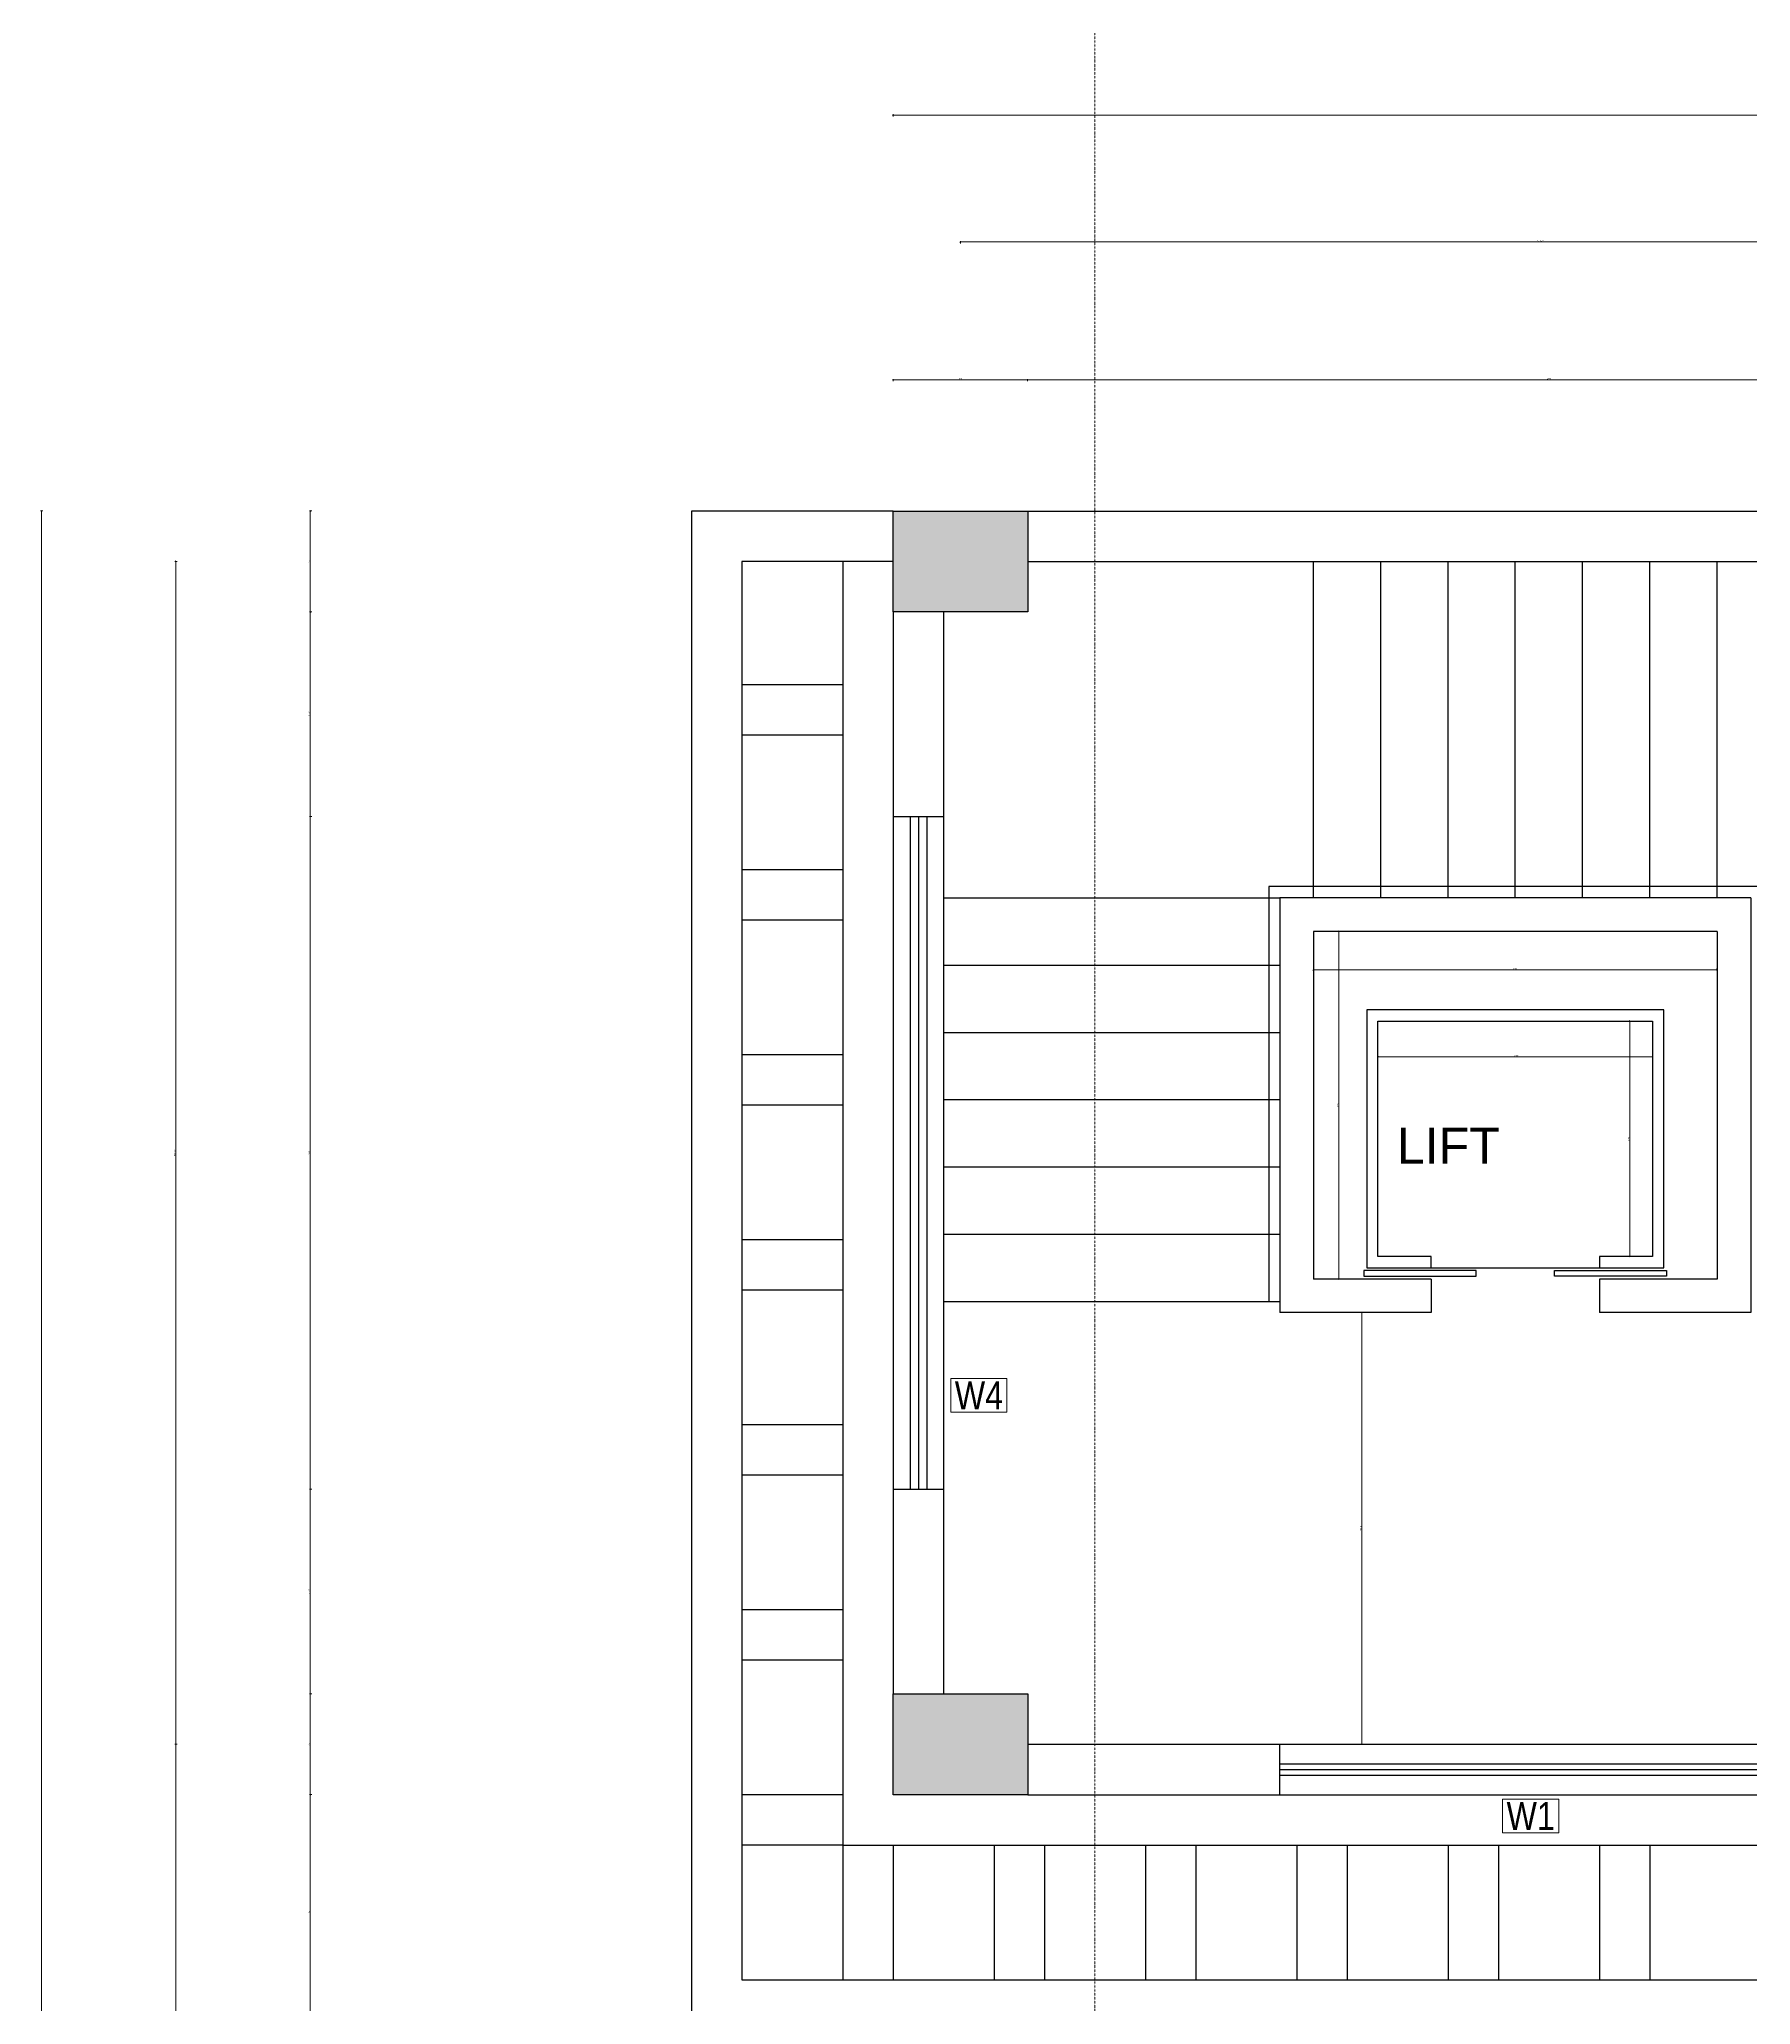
# Model space of a CAD drawing. Header units: inches. Extents: x -301229 to 1083107, y -854236 to 21026.
# Drawn here: x -192064 to -182904, y -468100 to -457582 of the extents above; entities that cross this region are included whole.
import ezdxf

# ---------------------------------------------------------------- set-up
doc = ezdxf.new("R2010")
doc.units = ezdxf.units.IN
doc.header["$MEASUREMENT"] = 0
doc.linetypes.add('ACAD_ISO12W100', pattern=[21, 12, -3, 0, -3, 0, -3])
for name, color, linetype, lineweight in [('dimension', 25, 'Continuous', 20), ('DOOR PLAN', 241, 'Continuous', 25), ('Text', 2, 'Continuous', 20), ('wall', 10, 'Continuous', 30)]:
    doc.layers.add(name, color=color, linetype=linetype, lineweight=lineweight)
doc.styles.add('7 INCH', font='times.ttf', dxfattribs={"height": 7})
doc.styles.add('arial.', font='arial.ttf')
doc.dimstyles.new('Copy of Standard', dxfattribs={"dimtxt": 8, "dimasz": 5, "dimexe": 4, "dimexo": 0.0625, "dimgap": 1.5, "dimtad": 1, "dimdec": 1, "dimzin": 0, "dimdsep": 46, "dimlunit": 4, "dimtxsty": 'Standard', "dimblk": 'OBLIQUE', "dimcen": 0.09, "dimclrd": 1, "dimclre": 1, "dimclrt": 3, "dimadec": 0, "dimazin": 0, "dimtfac": 1, "dimtdec": 1, "dimtix": 1, "dimtofl": 0, "dimtmove": 1, "dimatfit": 3, "dimfxl": 8, "dimfxlon": 1, "dimtolj": 1, "dimtzin": 0, "dimlwd": 15, "dimlwe": 15, "dimarcsym": 0})

# ---------------------------------------------------------------- blocks, each defined once
blk = doc.blocks.new('_Oblique')
at = {"color": 0, "linetype": 'ByBlock', "lineweight": -2}
blk.add_line((-0.5, -0.5), (0.5, 0.5), dxfattribs=at)
blk = doc.blocks.new('*D1356')
at = {"layer": 'Defpoints', "color": 0, "transparency": 16777216}
for p in [(-185244, -462494), (-183084, -462494), (-183084, -462562)]:
    blk.add_point(p, dxfattribs=at)
at = {"layer": 'wall', "color": 1, "lineweight": 15, "transparency": 16777216}
for p, q in [((-185244, -462554), (-185244, -462566)), ((-185244, -462562), (-183084, -462562)), ((-183084, -462554), (-183084, -462566))]:
    blk.add_line(p, q, dxfattribs=at)
at = {"layer": 'wall', "color": 1, "lineweight": 15, "transparency": 16777216, "xscale": 5, "yscale": 5, "zscale": 5, "rotation": 180}
blk.add_blockref('_Oblique', (-185244, -462562), dxfattribs=at)
at = {"layer": 'wall', "color": 1, "lineweight": 15, "transparency": 16777216, "xscale": 5, "yscale": 5, "zscale": 5}
blk.add_blockref('_Oblique', (-183084, -462562), dxfattribs=at)
at = {"layer": 'wall', "color": 3, "transparency": 16777216, "insert": (-184164, -462556), "char_height": 8, "attachment_point": 5}
blk.add_mtext("\\A1;180'", dxfattribs=at)
blk = doc.blocks.new('*D1357')
at = {"layer": 'Defpoints', "color": 0, "transparency": 16777216}
for p in [(-185108, -462356), (-185108, -462356), (-185108, -464216)]:
    blk.add_point(p, dxfattribs=at)
at = {"layer": 'wall', "color": 1, "lineweight": 15, "transparency": 16777216}
for p, q in [((-185108, -462356), (-185112, -462356)), ((-185108, -464216), (-185108, -462356)), ((-185108, -464216), (-185104, -464216))]:
    blk.add_line(p, q, dxfattribs=at)
at = {"layer": 'wall', "color": 1, "lineweight": 15, "transparency": 16777216, "xscale": 5, "yscale": 5, "zscale": 5}
for p, rotation in [((-185108, -462356), 90), ((-185108, -464216), 270)]:
    blk.add_blockref('_Oblique', p, dxfattribs=dict(at, rotation=rotation))
at = {"layer": 'wall', "color": 3, "transparency": 16777216, "insert": (-185113, -463286), "char_height": 8, "attachment_point": 5, "rotation": 90}
blk.add_mtext("\\A1;155'", dxfattribs=at)
blk = doc.blocks.new('*D1358')
at = {"layer": 'Defpoints', "color": 0, "transparency": 16777216}
for p in [(-184899, -463071), (-183429, -463027), (-183429, -463071)]:
    blk.add_point(p, dxfattribs=at)
at = {"layer": 'wall', "color": 1, "lineweight": 15, "transparency": 16777216}
for p, q in [((-184899, -463035), (-184899, -463023)), ((-183429, -463035), (-183429, -463023)), ((-184899, -463027), (-183429, -463027))]:
    blk.add_line(p, q, dxfattribs=at)
at = {"layer": 'wall', "color": 1, "lineweight": 15, "transparency": 16777216, "xscale": 5, "yscale": 5, "zscale": 5, "rotation": 180}
blk.add_blockref('_Oblique', (-184899, -463027), dxfattribs=at)
at = {"layer": 'wall', "color": 1, "lineweight": 15, "transparency": 16777216, "xscale": 5, "yscale": 5, "zscale": 5}
blk.add_blockref('_Oblique', (-183429, -463027), dxfattribs=at)
at = {"layer": 'wall', "color": 3, "transparency": 16777216, "insert": (-184164, -463021), "char_height": 8, "attachment_point": 5}
blk.add_mtext('\\A1;122\'-6"', dxfattribs=at)
blk = doc.blocks.new('*D1359')
at = {"layer": 'Defpoints', "color": 0, "transparency": 16777216}
for p in [(-183646, -462836), (-183714, -464096), (-183551, -464096)]:
    blk.add_point(p, dxfattribs=at)
at = {"layer": 'wall', "color": 1, "lineweight": 15, "transparency": 16777216}
for p, q in [((-183559, -462836), (-183547, -462836)), ((-183551, -462836), (-183551, -464096)), ((-183559, -464096), (-183547, -464096))]:
    blk.add_line(p, q, dxfattribs=at)
at = {"layer": 'wall', "color": 1, "lineweight": 15, "transparency": 16777216, "xscale": 5, "yscale": 5, "zscale": 5}
for p, rotation in [((-183551, -462836), 90), ((-183551, -464096), 270)]:
    blk.add_blockref('_Oblique', p, dxfattribs=dict(at, rotation=rotation))
at = {"layer": 'wall', "color": 3, "transparency": 16777216, "insert": (-183556, -463466), "char_height": 8, "attachment_point": 5, "rotation": 90}
blk.add_mtext("\\A1;105'", dxfattribs=at)
blk = doc.blocks.new('*D1360')
at = {"layer": 'Defpoints', "color": 0, "transparency": 16777216}
for p in [(-184801, -464396), (-184985, -466706), (-184801, -466706)]:
    blk.add_point(p, dxfattribs=at)
at = {"layer": 'wall', "color": 1, "lineweight": 15, "transparency": 16777216}
for p, q in [((-184977, -464396), (-184989, -464396)), ((-184985, -464396), (-184985, -466706)), ((-184977, -466706), (-184989, -466706))]:
    blk.add_line(p, q, dxfattribs=at)
at = {"layer": 'wall', "color": 1, "lineweight": 15, "transparency": 16777216, "xscale": 5, "yscale": 5, "zscale": 5}
for p, rotation in [((-184985, -464396), 90), ((-184985, -466706), 270)]:
    blk.add_blockref('_Oblique', p, dxfattribs=dict(at, rotation=rotation))
at = {"layer": 'wall', "color": 3, "transparency": 16777216, "insert": (-184990, -465551), "char_height": 8, "attachment_point": 5, "rotation": 90}
blk.add_mtext('\\A1;192\'-6"', dxfattribs=at)
blk = doc.blocks.new('*D1306')
at = {"layer": 'Defpoints', "color": 0, "transparency": 16777216}
for p in [(-187494, -460106), (-190614, -460646), (-187494, -460646)]:
    blk.add_point(p, dxfattribs=at)
at = {"layer": 'wall', "color": 1, "lineweight": 15, "transparency": 16777216}
for p, q in [((-190606, -460106), (-190618, -460106)), ((-190614, -460106), (-190614, -460646)), ((-190606, -460646), (-190618, -460646))]:
    blk.add_line(p, q, dxfattribs=at)
at = {"layer": 'wall', "color": 1, "lineweight": 15, "transparency": 16777216, "xscale": 5, "yscale": 5, "zscale": 5}
for p, rotation in [((-190614, -460106), 90), ((-190614, -460646), 270)]:
    blk.add_blockref('_Oblique', p, dxfattribs=dict(at, rotation=rotation))
at = {"layer": 'wall', "color": 3, "transparency": 16777216, "insert": (-190619, -460376), "char_height": 8, "attachment_point": 5, "rotation": 90}
blk.add_mtext("\\A1;45'", dxfattribs=at)
blk = doc.blocks.new('*D1307')
at = {"layer": 'Defpoints', "color": 0, "transparency": 16777216}
for p in [(-187494, -460376), (-191334, -466706), (-187494, -466706)]:
    blk.add_point(p, dxfattribs=at)
at = {"layer": 'wall', "color": 1, "lineweight": 15, "transparency": 16777216}
for p, q in [((-191326, -460376), (-191338, -460376)), ((-191334, -460376), (-191334, -466706)), ((-191326, -466706), (-191338, -466706))]:
    blk.add_line(p, q, dxfattribs=at)
at = {"layer": 'wall', "color": 1, "lineweight": 15, "transparency": 16777216, "xscale": 5, "yscale": 5, "zscale": 5}
for p, rotation in [((-191334, -460376), 90), ((-191334, -466706), 270)]:
    blk.add_blockref('_Oblique', p, dxfattribs=dict(at, rotation=rotation))
at = {"layer": 'wall', "color": 3, "transparency": 16777216, "insert": (-191339, -463541), "char_height": 8, "attachment_point": 5, "rotation": 90}
blk.add_mtext('\\A1;527\'-6"', dxfattribs=at)
blk = doc.blocks.new('*D1328')
at = {"layer": 'Defpoints', "color": 0, "transparency": 16777216}
for p in [(-187494, -460646), (-190614, -461741), (-187494, -461741)]:
    blk.add_point(p, dxfattribs=at)
at = {"layer": 'wall', "color": 1, "lineweight": 15, "transparency": 16777216}
for p, q in [((-190606, -460646), (-190618, -460646)), ((-190614, -460646), (-190614, -461741)), ((-190606, -461741), (-190618, -461741))]:
    blk.add_line(p, q, dxfattribs=at)
at = {"layer": 'wall', "color": 1, "lineweight": 15, "transparency": 16777216, "xscale": 5, "yscale": 5, "zscale": 5}
for p, rotation in [((-190614, -460646), 90), ((-190614, -461741), 270)]:
    blk.add_blockref('_Oblique', p, dxfattribs=dict(at, rotation=rotation))
at = {"layer": 'wall', "color": 3, "transparency": 16777216, "insert": (-190619, -461194), "char_height": 8, "attachment_point": 5, "rotation": 90}
blk.add_mtext('\\A1;91\'-3"', dxfattribs=at)
blk = doc.blocks.new('*D1329')
at = {"layer": 'Defpoints', "color": 0, "transparency": 16777216}
for p in [(-187494, -461741), (-190614, -465341), (-187494, -465341)]:
    blk.add_point(p, dxfattribs=at)
at = {"layer": 'wall', "color": 1, "lineweight": 15, "transparency": 16777216}
for p, q in [((-190606, -461741), (-190618, -461741)), ((-190614, -461741), (-190614, -465341)), ((-190606, -465341), (-190618, -465341))]:
    blk.add_line(p, q, dxfattribs=at)
at = {"layer": 'wall', "color": 1, "lineweight": 15, "transparency": 16777216, "xscale": 5, "yscale": 5, "zscale": 5}
for p, rotation in [((-190614, -461741), 90), ((-190614, -465341), 270)]:
    blk.add_blockref('_Oblique', p, dxfattribs=dict(at, rotation=rotation))
at = {"layer": 'wall', "color": 3, "transparency": 16777216, "insert": (-190619, -463541), "char_height": 8, "attachment_point": 5, "rotation": 90}
blk.add_mtext("\\A1;300'", dxfattribs=at)
blk = doc.blocks.new('*D1330')
at = {"layer": 'Defpoints', "color": 0, "transparency": 16777216}
for p in [(-187494, -465341), (-190614, -466436), (-187494, -466436)]:
    blk.add_point(p, dxfattribs=at)
at = {"layer": 'wall', "color": 1, "lineweight": 15, "transparency": 16777216}
for p, q in [((-190606, -465341), (-190618, -465341)), ((-190614, -465341), (-190614, -466436)), ((-190606, -466436), (-190618, -466436))]:
    blk.add_line(p, q, dxfattribs=at)
at = {"layer": 'wall', "color": 1, "lineweight": 15, "transparency": 16777216, "xscale": 5, "yscale": 5, "zscale": 5}
for p, rotation in [((-190614, -465341), 90), ((-190614, -466436), 270)]:
    blk.add_blockref('_Oblique', p, dxfattribs=dict(at, rotation=rotation))
at = {"layer": 'wall', "color": 3, "transparency": 16777216, "insert": (-190619, -465889), "char_height": 8, "attachment_point": 5, "rotation": 90}
blk.add_mtext('\\A1;91\'-3"', dxfattribs=at)
blk = doc.blocks.new('*D1331')
at = {"layer": 'Defpoints', "color": 0, "transparency": 16777216}
for p in [(-187494, -466436), (-190614, -466976), (-187494, -466976)]:
    blk.add_point(p, dxfattribs=at)
at = {"layer": 'wall', "color": 1, "lineweight": 15, "transparency": 16777216}
for p, q in [((-190606, -466436), (-190618, -466436)), ((-190614, -466436), (-190614, -466976)), ((-190606, -466976), (-190618, -466976))]:
    blk.add_line(p, q, dxfattribs=at)
at = {"layer": 'wall', "color": 1, "lineweight": 15, "transparency": 16777216, "xscale": 5, "yscale": 5, "zscale": 5}
for p, rotation in [((-190614, -466436), 90), ((-190614, -466976), 270)]:
    blk.add_blockref('_Oblique', p, dxfattribs=dict(at, rotation=rotation))
at = {"layer": 'wall', "color": 3, "transparency": 16777216, "insert": (-190619, -466706), "char_height": 8, "attachment_point": 5, "rotation": 90}
blk.add_mtext("\\A1;45'", dxfattribs=at)
blk = doc.blocks.new('*D1332')
at = {"layer": 'Defpoints', "color": 0, "transparency": 16777216}
for p in [(-187494, -466976), (-190614, -468236), (-188574, -468236)]:
    blk.add_point(p, dxfattribs=at)
at = {"layer": 'wall', "color": 1, "lineweight": 15, "transparency": 16777216}
for p, q in [((-190606, -466976), (-190618, -466976)), ((-190614, -466976), (-190614, -468236)), ((-190606, -468236), (-190618, -468236))]:
    blk.add_line(p, q, dxfattribs=at)
at = {"layer": 'wall', "color": 1, "lineweight": 15, "transparency": 16777216, "xscale": 5, "yscale": 5, "zscale": 5}
for p, rotation in [((-190614, -466976), 90), ((-190614, -468236), 270)]:
    blk.add_blockref('_Oblique', p, dxfattribs=dict(at, rotation=rotation))
at = {"layer": 'wall', "color": 3, "transparency": 16777216, "insert": (-190619, -467606), "char_height": 8, "attachment_point": 5, "rotation": 90}
blk.add_mtext("\\A1;105'", dxfattribs=at)
blk = doc.blocks.new('*D1337')
at = {"layer": 'Defpoints', "color": 0, "transparency": 16777216}
for p in [(-187494, -466706), (-191334, -473729), (-177984, -473729)]:
    blk.add_point(p, dxfattribs=at)
at = {"layer": 'wall', "color": 1, "lineweight": 15, "transparency": 16777216}
for p, q in [((-191326, -466706), (-191338, -466706)), ((-191334, -466706), (-191334, -473729)), ((-191326, -473729), (-191338, -473729))]:
    blk.add_line(p, q, dxfattribs=at)
at = {"layer": 'wall', "color": 1, "lineweight": 15, "transparency": 16777216, "xscale": 5, "yscale": 5, "zscale": 5}
for p, rotation in [((-191334, -466706), 90), ((-191334, -473729), 270)]:
    blk.add_blockref('_Oblique', p, dxfattribs=dict(at, rotation=rotation))
at = {"layer": 'wall', "color": 3, "transparency": 16777216, "insert": (-191344, -470218), "char_height": 8, "attachment_point": 5, "rotation": 90}
blk.add_mtext('\\A1;585\'-2{\\H1x;\\S1/2;}"', dxfattribs=at)
blk = doc.blocks.new('*D1339')
at = {"layer": 'Defpoints', "color": 0, "transparency": 16777216}
for p in [(-186774, -459404), (-187494, -460106), (-186774, -460106)]:
    blk.add_point(p, dxfattribs=at)
at = {"layer": 'wall', "color": 1, "lineweight": 15, "transparency": 16777216}
for p, q in [((-187494, -459412), (-187494, -459400)), ((-187494, -459404), (-186774, -459404)), ((-186774, -459412), (-186774, -459400))]:
    blk.add_line(p, q, dxfattribs=at)
at = {"layer": 'wall', "color": 1, "lineweight": 15, "transparency": 16777216, "xscale": 5, "yscale": 5, "zscale": 5, "rotation": 180}
blk.add_blockref('_Oblique', (-187494, -459404), dxfattribs=at)
at = {"layer": 'wall', "color": 1, "lineweight": 15, "transparency": 16777216, "xscale": 5, "yscale": 5, "zscale": 5}
blk.add_blockref('_Oblique', (-186774, -459404), dxfattribs=at)
at = {"layer": 'wall', "color": 3, "transparency": 16777216, "insert": (-187134, -459399), "char_height": 8, "attachment_point": 5}
blk.add_mtext("\\A1;60'", dxfattribs=at)
blk = doc.blocks.new('*D1340')
at = {"layer": 'Defpoints', "color": 0, "transparency": 16777216}
for p in [(-180924, -458666), (-187134, -460106), (-180924, -460106)]:
    blk.add_point(p, dxfattribs=at)
at = {"layer": 'wall', "color": 1, "lineweight": 15, "transparency": 16777216}
for p, q in [((-187134, -458674), (-187134, -458662)), ((-187134, -458666), (-180924, -458666)), ((-180924, -458674), (-180924, -458662))]:
    blk.add_line(p, q, dxfattribs=at)
at = {"layer": 'wall', "color": 1, "lineweight": 15, "transparency": 16777216, "xscale": 5, "yscale": 5, "zscale": 5, "rotation": 180}
blk.add_blockref('_Oblique', (-187134, -458666), dxfattribs=at)
at = {"layer": 'wall', "color": 1, "lineweight": 15, "transparency": 16777216, "xscale": 5, "yscale": 5, "zscale": 5}
blk.add_blockref('_Oblique', (-180924, -458666), dxfattribs=at)
at = {"layer": 'wall', "color": 3, "transparency": 16777216, "insert": (-184029, -458661), "char_height": 8, "attachment_point": 5}
blk.add_mtext('\\A1;517\'-6"', dxfattribs=at)
blk = doc.blocks.new('*D1344')
at = {"layer": 'Defpoints', "color": 0, "transparency": 16777216}
for p in [(-181194, -459404), (-186774, -460106), (-181194, -460106)]:
    blk.add_point(p, dxfattribs=at)
at = {"layer": 'wall', "color": 1, "lineweight": 15, "transparency": 16777216}
for p, q in [((-186774, -459412), (-186774, -459400)), ((-186774, -459404), (-181194, -459404)), ((-181194, -459412), (-181194, -459400))]:
    blk.add_line(p, q, dxfattribs=at)
at = {"layer": 'wall', "color": 1, "lineweight": 15, "transparency": 16777216, "xscale": 5, "yscale": 5, "zscale": 5, "rotation": 180}
blk.add_blockref('_Oblique', (-186774, -459404), dxfattribs=at)
at = {"layer": 'wall', "color": 1, "lineweight": 15, "transparency": 16777216, "xscale": 5, "yscale": 5, "zscale": 5}
blk.add_blockref('_Oblique', (-181194, -459404), dxfattribs=at)
at = {"layer": 'wall', "color": 3, "transparency": 16777216, "insert": (-183984, -459399), "char_height": 8, "attachment_point": 5}
blk.add_mtext("\\A1;465'", dxfattribs=at)
blk = doc.blocks.new('*D1352')
at = {"layer": 'Defpoints', "color": 0, "transparency": 16777216}
for p in [(-165204, -457987), (-187494, -459404), (-165204, -459404)]:
    blk.add_point(p, dxfattribs=at)
at = {"layer": 'wall', "color": 1, "lineweight": 15, "transparency": 16777216}
for p, q in [((-187494, -457995), (-187494, -457983)), ((-187494, -457987), (-165204, -457987)), ((-165204, -457995), (-165204, -457983))]:
    blk.add_line(p, q, dxfattribs=at)
at = {"layer": 'wall', "color": 1, "lineweight": 15, "transparency": 16777216, "xscale": 5, "yscale": 5, "zscale": 5, "rotation": 180}
blk.add_blockref('_Oblique', (-187494, -457987), dxfattribs=at)
at = {"layer": 'wall', "color": 1, "lineweight": 15, "transparency": 16777216, "xscale": 5, "yscale": 5, "zscale": 5}
blk.add_blockref('_Oblique', (-165204, -457987), dxfattribs=at)
at = {"layer": 'wall', "color": 3, "transparency": 16777216, "insert": (-176349, -457982), "char_height": 8, "attachment_point": 5}
blk.add_mtext('\\A1;1857\'-6"', dxfattribs=at)
blk = doc.blocks.new('*D1353')
at = {"layer": 'Defpoints', "color": 0, "transparency": 16777216}
for p in [(-190614, -460106), (-192053, -480085), (-190614, -480085)]:
    blk.add_point(p, dxfattribs=at)
at = {"layer": 'wall', "color": 1, "lineweight": 15, "transparency": 16777216}
for p, q in [((-192045, -460106), (-192057, -460106)), ((-192053, -460106), (-192053, -480085)), ((-192045, -480085), (-192057, -480085))]:
    blk.add_line(p, q, dxfattribs=at)
at = {"layer": 'wall', "color": 1, "lineweight": 15, "transparency": 16777216, "xscale": 5, "yscale": 5, "zscale": 5}
for p, rotation in [((-192053, -460106), 90), ((-192053, -480085), 270)]:
    blk.add_blockref('_Oblique', p, dxfattribs=dict(at, rotation=rotation))
at = {"layer": 'wall', "color": 3, "transparency": 16777216, "insert": (-192059, -470095), "char_height": 8, "attachment_point": 5, "rotation": 90}
blk.add_mtext('\\A1;1664\'-10"', dxfattribs=at)
blk = doc.blocks.new('*D1354')
at = {"layer": 'Defpoints', "color": 0, "transparency": 16777216}
for p in [(-187494, -466976), (-179424, -481778), (-187494, -483217)]:
    blk.add_point(p, dxfattribs=at)
at = {"layer": 'wall', "color": 1, "lineweight": 15, "transparency": 16777216}
for p, q in [((-187494, -483209), (-187494, -483221)), ((-179424, -483217), (-187494, -483217)), ((-179424, -483209), (-179424, -483221))]:
    blk.add_line(p, q, dxfattribs=at)
at = {"layer": 'wall', "color": 1, "lineweight": 15, "transparency": 16777216, "xscale": 5, "yscale": 5, "zscale": 5, "rotation": 180}
blk.add_blockref('_Oblique', (-187494, -483217), dxfattribs=at)
at = {"layer": 'wall', "color": 1, "lineweight": 15, "transparency": 16777216, "xscale": 5, "yscale": 5, "zscale": 5}
blk.add_blockref('_Oblique', (-179424, -483217), dxfattribs=at)
at = {"layer": 'wall', "color": 3, "transparency": 16777216, "insert": (-183459, -483212), "char_height": 8, "attachment_point": 5}
blk.add_mtext('\\A1;672\'-6"', dxfattribs=at)

msp = doc.modelspace()

# ---------------------------------------------------------------- hatches: boundary and pattern name
at = {"layer": 'wall'}
for points in [[(-186773.54, -460646.42), (-186773.54, -460106.42), (-187493.54, -460106.42), (-187493.54, -460646.42)], [(-186773.54, -466976.42), (-186773.54, -466436.42), (-187493.54, -466436.42), (-187493.54, -466976.42)]]:
    msp.add_hatch(color=2, dxfattribs=at).paths.add_polyline_path(points)

# ---------------------------------------------------------------- linework, layer by layer
at = {"layer": 'dimension', "linetype": 'ACAD_ISO12W100'}
msp.add_line((-186413.54, -456506.42), (-186413.54, -484044.55), dxfattribs=at)
at = {"layer": 'dimension'}
for points in [[(-187184.79, -464749.69), (-186884.79, -464749.69), (-186884.79, -464929.69), (-187184.79, -464929.69), (-187184.79, -464749.69)], [(-184231.25, -467000.09), (-183931.25, -467000.09), (-183931.25, -467180.09), (-184231.25, -467180.09), (-184231.25, -467000.09)]]:
    msp.add_lwpolyline(points, dxfattribs=at)
at = {"layer": 'DOOR PLAN'}
for p, q in [((-185243.54, -462176.42), (-185243.54, -460376.42)), ((-184883.54, -462176.42), (-184883.54, -460376.42)), ((-184523.54, -462176.42), (-184523.54, -460376.42)), ((-184163.54, -462176.42), (-184163.54, -460376.42)), ((-183803.54, -462176.42), (-183803.54, -460376.42)), ((-183443.54, -462176.42), (-183443.54, -460376.42)), ((-183083.54, -462176.42), (-183083.54, -460376.42)), ((-187763.54, -461036.42), (-188303.54, -461036.42)), ((-187763.54, -461306.42), (-188303.54, -461306.42)), ((-187493.54, -461741.42), (-187493.54, -465341.42)), ((-187403.54, -461741.42), (-187403.54, -465341.42)), ((-187358.54, -461741.42), (-187358.54, -465341.42)), ((-187313.54, -461741.42), (-187313.54, -465341.42)), ((-187223.54, -461741.42), (-187223.54, -465341.42)), ((-187763.54, -462026.42), (-188303.54, -462026.42)), ((-187223.54, -462176.42), (-185423.54, -462176.42)), ((-185483.54, -462116.42), (-185483.54, -464336.42)), ((-182843.54, -462116.42), (-185483.54, -462116.42)), ((-185243.54, -462116.42), (-185423.54, -462116.42)), ((-187763.54, -462296.42), (-188303.54, -462296.42)), ((-187223.54, -462536.42), (-185423.54, -462536.42)), ((-187223.54, -462896.42), (-185423.54, -462896.42)), ((-187763.54, -463016.42), (-188303.54, -463016.42)), ((-187763.54, -463286.42), (-188303.54, -463286.42)), ((-187223.54, -463256.42), (-185423.54, -463256.42)), ((-187223.54, -463616.42), (-185423.54, -463616.42)), ((-187763.54, -464006.42), (-188303.54, -464006.42)), ((-187223.54, -463976.42), (-185423.54, -463976.42)), ((-184613.54, -464156.42), (-183713.54, -464156.42)), ((-187763.54, -464276.42), (-188303.54, -464276.42)), ((-187223.54, -464336.42), (-185423.54, -464336.42)), ((-187763.54, -464996.42), (-188303.54, -464996.42)), ((-187763.54, -465266.42), (-188303.54, -465266.42)), ((-187763.54, -465986.42), (-188303.54, -465986.42)), ((-187763.54, -466256.42), (-188303.54, -466256.42)), ((-185423.54, -466706.42), (-182543.54, -466706.42)), ((-185423.54, -466811.42), (-182543.54, -466811.42)), ((-185423.54, -466841.42), (-182543.54, -466841.42)), ((-185423.54, -466871.42), (-182543.54, -466871.42)), ((-187763.54, -466976.42), (-188303.54, -466976.42)), ((-185423.54, -466976.42), (-182543.54, -466976.42)), ((-187763.54, -467246.42), (-188303.54, -467246.42)), ((-187763.54, -467246.42), (-187763.54, -467966.42)), ((-187493.54, -467246.42), (-187493.54, -467966.42)), ((-186953.54, -467246.42), (-186953.54, -467966.42)), ((-186683.54, -467246.42), (-186683.54, -467966.42)), ((-186143.54, -467246.42), (-186143.54, -467966.42)), ((-185873.54, -467246.42), (-185873.54, -467966.42)), ((-185333.54, -467246.42), (-185333.54, -467966.42)), ((-185063.54, -467246.42), (-185063.54, -467966.42)), ((-184523.54, -467246.42), (-184523.54, -467966.42)), ((-184253.54, -467246.42), (-184253.54, -467966.42)), ((-183713.54, -467246.42), (-183713.54, -467966.42)), ((-183443.54, -467246.42), (-183443.54, -467966.42))]:
    msp.add_line(p, q, dxfattribs=at)
for points in [[(-187493.54, -460106.42), (-188573.54, -460106.42), (-188573.54, -468236.42), (-181193.54, -468236.42)], [(-187493.54, -460376.42), (-188303.54, -460376.42), (-188303.54, -467966.42), (-181193.54, -467966.42)], [(-187763.54, -460376.42), (-187763.54, -467246.42), (-181193.54, -467246.42)], [(-183713.54, -464096.42), (-183713.54, -464156.42), (-183368.54, -464156.42), (-183368.54, -462776.42), (-184958.54, -462776.42), (-184958.54, -464156.42), (-184613.54, -464156.42), (-184613.54, -464096.42), (-184898.54, -464096.42), (-184898.54, -462836.42), (-183428.54, -462836.42), (-183428.54, -464096.42), (-183713.54, -464096.42)], [(-184373.54, -464171.42), (-184973.54, -464171.42), (-184973.54, -464201.42), (-184373.54, -464201.42), (-184373.54, -464171.42)], [(-183953.54, -464171.42), (-183353.54, -464171.42), (-183353.54, -464201.42), (-183953.54, -464201.42), (-183953.54, -464171.42)]]:
    msp.add_lwpolyline(points, dxfattribs=at)
at = {"layer": 'wall'}
for p, q in [((-186773.54, -460106.42), (-181193.54, -460106.42)), ((-186773.54, -460376.42), (-181193.54, -460376.42)), ((-187493.54, -460646.42), (-187493.54, -461741.42)), ((-187223.54, -460646.42), (-187223.54, -461741.42)), ((-187493.54, -461741.42), (-187223.54, -461741.42)), ((-182903.54, -462176.42), (-185423.54, -462176.42)), ((-185423.54, -462176.42), (-185423.54, -464396.42)), ((-182903.54, -462176.42), (-182903.54, -464396.42)), ((-183083.54, -462356.42), (-185243.54, -462356.42)), ((-185243.54, -462356.42), (-185243.54, -464216.42)), ((-183083.54, -462356.42), (-183083.54, -464216.42)), ((-184613.54, -464216.42), (-185243.54, -464216.42)), ((-184613.54, -464216.42), (-184613.54, -464396.42)), ((-183083.54, -464216.42), (-183713.54, -464216.42)), ((-183713.54, -464216.42), (-183713.54, -464396.42)), ((-184613.54, -464396.42), (-185423.54, -464396.42)), ((-182903.54, -464396.42), (-183713.54, -464396.42)), ((-187493.54, -465341.42), (-187493.54, -466436.42)), ((-187493.54, -465341.42), (-187223.54, -465341.42)), ((-187223.54, -465341.42), (-187223.54, -466436.42)), ((-186773.54, -466706.42), (-185423.54, -466706.42)), ((-185423.54, -466976.42), (-185423.54, -466706.42)), ((-186773.54, -466976.42), (-185423.54, -466976.42))]:
    msp.add_line(p, q, dxfattribs=at)
for points in [[(-187493.54, -460106.42), (-186773.54, -460106.42), (-186773.54, -460646.42), (-187493.54, -460646.42), (-187493.54, -460106.42)], [(-187493.54, -466436.42), (-186773.54, -466436.42), (-186773.54, -466976.42), (-187493.54, -466976.42), (-187493.54, -466436.42)]]:
    msp.add_lwpolyline(points, dxfattribs=at)
at = {"layer": 'wall', "color": 5, "lineweight": 0}
msp.add_lwpolyline([(-187493.54, -460106.42), (-187493.54, -466976.42), (-170783.54, -466976.42), (-170783.54, -473458.84), (-177983.54, -473458.84), (-177983.54, -480084.55), (-165433.52, -481116.84), (-163789.56, -471080.36), (-165203.54, -460106.42), (-187493.54, -460106.42)], dxfattribs=at)

# ---------------------------------------------------------------- texts
at = {"layer": 'Text'}
for s, insert, char_height, width, attachment_point, style in [('LIFT', (-184521.63, -463406.92), 192, 1802.5902, 2, 'arial.'), ('{\\fArial Narrow|b0|i0|c0|p34;W4}', (-187034.79, -464839.69), 150, 300, 5, '7 INCH'), ('{\\fArial Narrow|b0|i0|c0|p34;W1}', (-184081.25, -467090.09), 150, 300, 5, '7 INCH')]:
    msp.add_mtext(s, dxfattribs=dict(at, insert=insert, char_height=char_height, width=width, attachment_point=attachment_point, style=style))

# ---------------------------------------------------------------- dimensions: what is measured, and where the dimension line sits
at = {"layer": 'wall'}
for base, p1, p2, picture, middle in [((-165203.54, -457987.07), (-187493.54, -459404.2), (-165203.54, -459404.2), '*D1352', (-176348.54, -457981.57)), ((-180923.54, -458666.46), (-187133.54, -460106.42), (-180923.54, -460106.42), '*D1340', (-184028.54, -458660.96)), ((-186773.54, -459404.2), (-187493.54, -460106.42), (-186773.54, -460106.42), '*D1339', (-187133.54, -459398.7)), ((-181193.54, -459404.2), (-186773.54, -460106.42), (-181193.54, -460106.42), '*D1344', (-183983.54, -459398.7)), ((-183083.54, -462561.89), (-185243.54, -462493.53), (-183083.54, -462493.53), '*D1356', (-184163.54, -462556.39)), ((-183428.54, -463026.8), (-184898.54, -463071.41), (-183428.54, -463071.41), '*D1358', (-184163.54, -463021.3)), ((-187493.54, -483217.07), (-179423.54, -481777.61), (-187493.54, -466976.42), '*D1354', (-183458.54, -483211.57))]:
    dim = msp.add_linear_dim(base=base, p1=p1, p2=p2, dimstyle='Copy of Standard', dxfattribs=at)
    dim.commit()
    dim.dimension.update_dxf_attribs({"geometry": picture, "text_midpoint": middle})
for base, p1, p2, picture, middle in [((-192053.4, -480084.55), (-190613.54, -460106.42), (-190613.54, -480084.55), '*D1353', (-192058.9, -470095.48)), ((-190613.54, -460646.42), (-187493.54, -460106.42), (-187493.54, -460646.42), '*D1306', (-190619.04, -460376.42)), ((-191333.54, -466706.42), (-187493.54, -460376.42), (-187493.54, -466706.42), '*D1307', (-191339.04, -463541.42)), ((-190613.54, -461741.42), (-187493.54, -460646.42), (-187493.54, -461741.42), '*D1328', (-190619.04, -461193.92)), ((-190613.54, -465341.42), (-187493.54, -461741.42), (-187493.54, -465341.42), '*D1329', (-190619.04, -463541.42)), ((-185107.52, -462356.42), (-185107.52, -464216.42), (-185107.52, -462356.42), '*D1357', (-185113.02, -463286.42)), ((-183550.54, -464096.42), (-183646.26, -462836.42), (-183713.54, -464096.42), '*D1359', (-183556.04, -463466.42)), ((-184984.88, -466706.42), (-184800.74, -464396.42), (-184800.74, -466706.42), '*D1360', (-184990.38, -465551.42)), ((-190613.54, -466436.42), (-187493.54, -465341.42), (-187493.54, -466436.42), '*D1330', (-190619.04, -465888.92)), ((-190613.54, -466976.42), (-187493.54, -466436.42), (-187493.54, -466976.42), '*D1331', (-190619.04, -466706.42)), ((-191333.54, -473728.84), (-187493.54, -466706.42), (-177983.54, -473728.84), '*D1337', (-191344.37, -470217.63)), ((-190613.54, -468236.42), (-187493.54, -466976.42), (-188573.54, -468236.42), '*D1332', (-190619.04, -467606.42))]:
    dim = msp.add_linear_dim(base=base, p1=p1, p2=p2, angle=90, dimstyle='Copy of Standard', dxfattribs=at)
    dim.commit()
    dim.dimension.update_dxf_attribs({"geometry": picture, "text_midpoint": middle})

doc.saveas('drawing.dxf')
